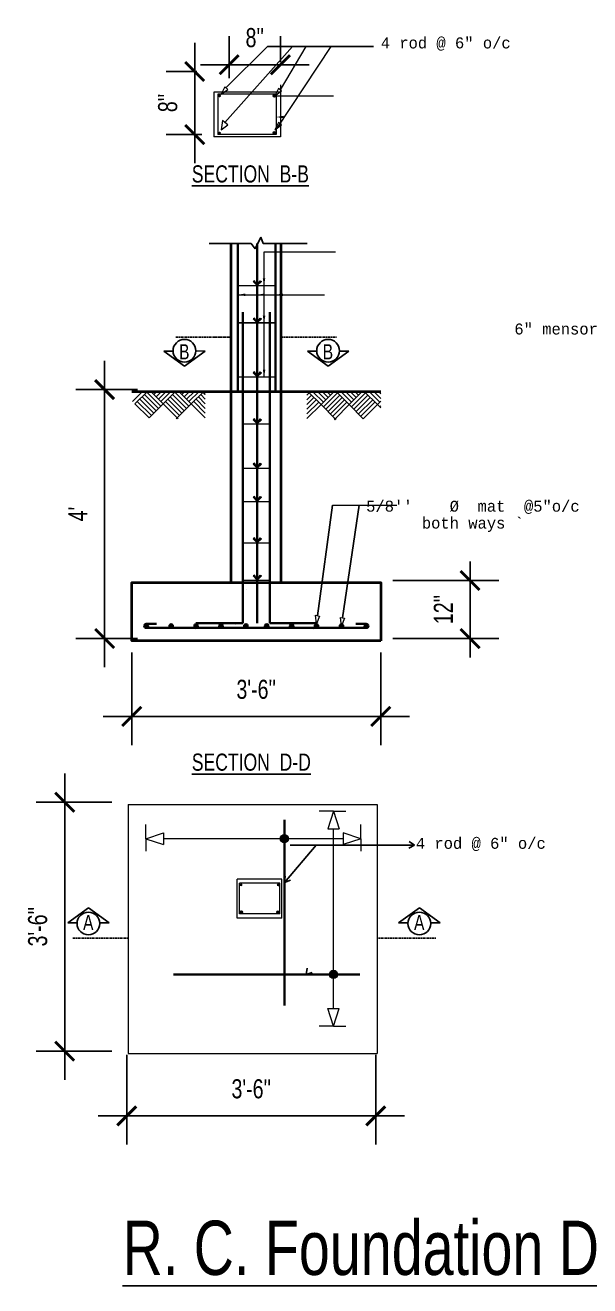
# Model space of a CAD drawing. Header units: inches. Extents: x 8351 to 42256, y 21052 to 33437.
# Drawn here: x 8351.3 to 8487.3, y 23971.8 to 24275.6 of the extents above; entities that cross this region are included whole.
import ezdxf

# ---------------------------------------------------------------- set-up
doc = ezdxf.new("R2010")
doc.units = ezdxf.units.IN
doc.header["$MEASUREMENT"] = 0
doc.linetypes.add('DASHED2', pattern=[0.375, 0.25, -0.125])
for name, color, linetype in [('A-ANNO-TEXT', 2, 'Continuous'), ('A-CLUM-DIM', 250, 'Continuous'), ('window', 7, 'Continuous')]:
    doc.layers.add(name, color=color, linetype=linetype)
for name, color, linetype, lineweight in [('DIMENSION', 7, 'Continuous', 20), ('fruniture', 7, 'Continuous', 5), ('SANITARY BLOCK', 7, 'Continuous', 20)]:
    doc.layers.add(name, color=color, linetype=linetype, lineweight=lineweight)
doc.styles.add('AEP', font='swisscl.ttf')
doc.styles.add('AEP style', font='swisscl.ttf')
doc.styles.get("Standard").update_dxf_attribs({"font": 'consolab.ttf', "height": 11})
doc.dimstyles.new('IB-1', dxfattribs={"dimscale": 46, "dimtxt": 0.18, "dimasz": 0.1, "dimexe": 0.15, "dimexo": 0.0625, "dimgap": 0.09, "dimtad": 1, "dimdec": 0, "dimzin": 0, "dimdsep": 46, "dimlunit": 4, "dimtxsty": 'AEP', "dimblk": 'ARCHTICK', "dimcen": 0.09, "dimdle": 0.15, "dimclrd": 8, "dimclre": 8, "dimadec": 0, "dimazin": 0, "dimtfac": 1, "dimtdec": 0, "dimtix": 1, "dimtmove": 2, "dimatfit": 3, "dimfxl": 1, "dimtolj": 1, "dimtzin": 0, "dimarcsym": 0})

# ---------------------------------------------------------------- blocks, each defined once
blk = doc.blocks.new('_ArchTick')
at = {"color": 0, "linetype": 'ByBlock', "const_width": 0.15}
blk.add_lwpolyline([(-0.5, -0.5), (0.5, 0.5)], dxfattribs=at)
blk = doc.blocks.new('*D433')
at = {"color": 8, "lineweight": -2, "transparency": 16777216}
for p, q in [((8392.13, 24271.35), (8392.13, 24242.34)), ((8392.65, 24264.45), (8385.23, 24264.45)), ((8393.84, 24249.24), (8385.23, 24249.24))]:
    blk.add_line(p, q, dxfattribs=at)
at = {"layer": 'Defpoints', "color": 0, "transparency": 16777216}
for p in [(8395.52, 24264.45), (8392.13, 24249.24), (8396.71, 24249.24)]:
    blk.add_point(p, dxfattribs=at)
at = {"color": 8, "lineweight": -2, "transparency": 16777216, "xscale": 4.600000000000001, "yscale": 4.600000000000001, "zscale": 4.600000000000001}
for p, rotation in [((8392.13, 24264.45), 90), ((8392.13, 24249.24), 270)]:
    blk.add_blockref('_ArchTick', p, dxfattribs=dict(at, rotation=rotation))
at = {"color": 0, "transparency": 16777216, "insert": (8385.64, 24256.85), "char_height": 4.6, "attachment_point": 5, "rotation": 90, "style": 'AEP'}
blk.add_mtext("\\A1;8''", dxfattribs=at)
blk = doc.blocks.new('*D434')
at = {"color": 8, "lineweight": -2, "transparency": 16777216}
for p, q in [((8400.43, 24262.84), (8400.43, 24272.97)), ((8412.78, 24266.66), (8412.78, 24272.97)), ((8393.53, 24266.07), (8419.68, 24266.07))]:
    blk.add_line(p, q, dxfattribs=at)
at = {"layer": 'Defpoints', "color": 0, "transparency": 16777216}
for p in [(8412.78, 24266.07), (8412.78, 24263.79), (8400.43, 24259.97)]:
    blk.add_point(p, dxfattribs=at)
at = {"color": 8, "lineweight": -2, "transparency": 16777216, "xscale": 4.600000000000001, "yscale": 4.600000000000001, "zscale": 4.600000000000001, "rotation": 180}
blk.add_blockref('_ArchTick', (8400.43, 24266.07), dxfattribs=at)
at = {"color": 8, "lineweight": -2, "transparency": 16777216, "xscale": 4.600000000000001, "yscale": 4.600000000000001, "zscale": 4.600000000000001}
blk.add_blockref('_ArchTick', (8412.78, 24266.07), dxfattribs=at)
at = {"color": 0, "transparency": 16777216, "insert": (8406.6, 24272.57), "char_height": 4.6, "attachment_point": 5, "style": 'AEP'}
blk.add_mtext("\\A1;8''", dxfattribs=at)
blk = doc.blocks.new('*D431')
at = {"color": 8, "lineweight": -2, "transparency": 16777216}
for p, q in [((8376.95, 24124.39), (8376.95, 24102.13)), ((8436.95, 24124.39), (8436.95, 24102.13)), ((8370.05, 24109.03), (8443.85, 24109.03))]:
    blk.add_line(p, q, dxfattribs=at)
at = {"layer": 'Defpoints', "color": 0, "transparency": 16777216}
for p in [(8376.95, 24127.27), (8436.95, 24127.27), (8436.95, 24109.03)]:
    blk.add_point(p, dxfattribs=at)
at = {"color": 8, "lineweight": -2, "transparency": 16777216, "xscale": 4.600000000000001, "yscale": 4.600000000000001, "zscale": 4.600000000000001, "rotation": 180}
blk.add_blockref('_ArchTick', (8376.95, 24109.03), dxfattribs=at)
at = {"color": 8, "lineweight": -2, "transparency": 16777216, "xscale": 4.600000000000001, "yscale": 4.600000000000001, "zscale": 4.600000000000001}
blk.add_blockref('_ArchTick', (8436.95, 24109.03), dxfattribs=at)
at = {"color": 0, "transparency": 16777216, "insert": (8406.95, 24115.52), "char_height": 4.6, "attachment_point": 5, "style": 'AEP'}
blk.add_mtext("\\A1;3'-6''", dxfattribs=at)
blk = doc.blocks.new('*D432')
at = {"color": 8, "lineweight": -2, "transparency": 16777216}
for p, q in [((8370.41, 24120.89), (8370.41, 24194.69)), ((8378.31, 24187.79), (8363.51, 24187.79)), ((8378.31, 24127.79), (8363.51, 24127.79))]:
    blk.add_line(p, q, dxfattribs=at)
at = {"layer": 'Defpoints', "color": 0, "transparency": 16777216}
for p in [(8370.41, 24187.79), (8381.19, 24187.79), (8381.19, 24127.79)]:
    blk.add_point(p, dxfattribs=at)
at = {"color": 8, "lineweight": -2, "transparency": 16777216, "xscale": 4.600000000000001, "yscale": 4.600000000000001, "zscale": 4.600000000000001}
for p, rotation in [((8370.41, 24187.79), 90), ((8370.41, 24127.79), 270)]:
    blk.add_blockref('_ArchTick', p, dxfattribs=dict(at, rotation=rotation))
at = {"color": 0, "transparency": 16777216, "insert": (8363.97, 24157.79), "char_height": 4.6, "attachment_point": 5, "rotation": 90, "style": 'AEP'}
blk.add_mtext("\\A1;4'", dxfattribs=at)
blk = doc.blocks.new('*D435')
at = {"color": 8, "lineweight": -2, "transparency": 16777216}
for p, q in [((8458.48, 24141.79), (8458.48, 24146.39)), ((8439.83, 24141.79), (8465.38, 24141.79)), ((8458.48, 24127.79), (8458.48, 24141.79)), ((8439.83, 24127.79), (8465.38, 24127.79)), ((8458.48, 24127.79), (8458.48, 24123.19))]:
    blk.add_line(p, q, dxfattribs=at)
at = {"layer": 'Defpoints', "color": 0, "transparency": 16777216}
for p in [(8436.95, 24141.79), (8458.48, 24141.79), (8436.95, 24127.79)]:
    blk.add_point(p, dxfattribs=at)
at = {"color": 8, "lineweight": -2, "transparency": 16777216, "xscale": 4.600000000000001, "yscale": 4.600000000000001, "zscale": 4.600000000000001}
for p, rotation in [((8458.48, 24141.79), 270), ((8458.48, 24127.79), 90)]:
    blk.add_blockref('_ArchTick', p, dxfattribs=dict(at, rotation=rotation))
at = {"color": 0, "transparency": 16777216, "insert": (8452.04, 24134.79), "char_height": 4.6, "attachment_point": 5, "rotation": 90, "style": 'AEP'}
blk.add_mtext("\\A1;12''", dxfattribs=at)
blk = doc.blocks.new('*D436')
at = {"color": 8, "lineweight": -2, "transparency": 16777216}
for p, q in [((8360.81, 24095.25), (8360.81, 24021.45)), ((8372.18, 24088.35), (8353.91, 24088.35)), ((8372.18, 24028.35), (8353.91, 24028.35))]:
    blk.add_line(p, q, dxfattribs=at)
at = {"layer": 'Defpoints', "color": 0, "transparency": 16777216}
for p in [(8375.06, 24088.35), (8360.81, 24028.35), (8375.06, 24028.35)]:
    blk.add_point(p, dxfattribs=at)
at = {"color": 8, "lineweight": -2, "transparency": 16777216, "xscale": 4.600000000000001, "yscale": 4.600000000000001, "zscale": 4.600000000000001}
for p, rotation in [((8360.81, 24088.35), 90), ((8360.81, 24028.35), 270)]:
    blk.add_blockref('_ArchTick', p, dxfattribs=dict(at, rotation=rotation))
at = {"color": 0, "transparency": 16777216, "insert": (8354.31, 24058.35), "char_height": 4.6, "attachment_point": 5, "rotation": 90, "style": 'AEP'}
blk.add_mtext("\\A1;3'-6''", dxfattribs=at)
blk = doc.blocks.new('*D437')
at = {"color": 8, "lineweight": -2, "transparency": 16777216}
for p, q in [((8375.76, 24027.47), (8375.76, 24005.86)), ((8435.76, 24027.47), (8435.76, 24005.86)), ((8368.86, 24012.76), (8442.66, 24012.76))]:
    blk.add_line(p, q, dxfattribs=at)
at = {"layer": 'Defpoints', "color": 0, "transparency": 16777216}
for p in [(8375.76, 24030.35), (8435.76, 24030.35), (8435.76, 24012.76)]:
    blk.add_point(p, dxfattribs=at)
at = {"color": 8, "lineweight": -2, "transparency": 16777216, "xscale": 4.600000000000001, "yscale": 4.600000000000001, "zscale": 4.600000000000001, "rotation": 180}
blk.add_blockref('_ArchTick', (8375.76, 24012.76), dxfattribs=at)
at = {"color": 8, "lineweight": -2, "transparency": 16777216, "xscale": 4.600000000000001, "yscale": 4.600000000000001, "zscale": 4.600000000000001}
blk.add_blockref('_ArchTick', (8435.76, 24012.76), dxfattribs=at)
at = {"color": 0, "transparency": 16777216, "insert": (8405.76, 24019.26), "char_height": 4.6, "width": 32.0349, "attachment_point": 5, "style": 'AEP'}
blk.add_mtext("\\A1;3'-6''", dxfattribs=at)

msp = doc.modelspace()

# ---------------------------------------------------------------- hatches: boundary and pattern name
at = {"layer": 'A-CLUM-DIM'}
h = msp.add_hatch(color=7, dxfattribs=at)
h.dxf.hatch_style = 1
h.paths.add_polyline_path([(8406.53, 24214.02), (8406.2, 24213.83), (8407.21, 24212.83)])
h.paths.add_polyline_path([(8408.23, 24213.83), (8407.9, 24214.02), (8407.21, 24212.83)])
h = msp.add_hatch(color=7, dxfattribs=at)
h.dxf.hatch_style = 1
h.paths.add_polyline_path([(8406.53, 24205.02), (8406.2, 24204.83), (8407.21, 24203.83)])
h.paths.add_polyline_path([(8408.23, 24204.83), (8407.9, 24205.02), (8407.21, 24203.83)])
h = msp.add_hatch(color=7, dxfattribs=at)
h.dxf.hatch_style = 1
h.paths.add_polyline_path([(8406.53, 24192.02), (8406.2, 24191.83), (8407.21, 24190.83)])
h.paths.add_polyline_path([(8408.23, 24191.83), (8407.9, 24192.02), (8407.21, 24190.83)])
h = msp.add_hatch(color=7, dxfattribs=at)
h.dxf.hatch_style = 1
h.paths.add_polyline_path([(8406.53, 24180.72), (8406.2, 24180.53), (8407.21, 24179.53)])
h.paths.add_polyline_path([(8408.23, 24180.53), (8407.9, 24180.72), (8407.21, 24179.53)])
h = msp.add_hatch(color=7, dxfattribs=at)
h.dxf.hatch_style = 1
h.paths.add_polyline_path([(8406.53, 24170.02), (8406.2, 24169.83), (8407.21, 24168.83)])
h.paths.add_polyline_path([(8408.23, 24169.83), (8407.9, 24170.02), (8407.21, 24168.83)])
h = msp.add_hatch(color=7, dxfattribs=at)
h.dxf.hatch_style = 1
h.paths.add_polyline_path([(8406.53, 24162.02), (8406.2, 24161.83), (8407.21, 24160.83)])
h.paths.add_polyline_path([(8408.23, 24161.83), (8407.9, 24162.02), (8407.21, 24160.83)])
h = msp.add_hatch(color=7, dxfattribs=at)
h.dxf.hatch_style = 1
h.paths.add_polyline_path([(8406.53, 24152.02), (8406.2, 24151.83), (8407.21, 24150.83)])
h.paths.add_polyline_path([(8408.23, 24151.83), (8407.9, 24152.02), (8407.21, 24150.83)])
h = msp.add_hatch(color=7, dxfattribs=at)
h.dxf.hatch_style = 1
h.paths.add_polyline_path([(8406.53, 24143.07), (8406.2, 24142.88), (8407.21, 24141.88)])
h.paths.add_polyline_path([(8408.23, 24142.88), (8407.9, 24143.07), (8407.21, 24141.88)])
h = msp.add_hatch(color=7, dxfattribs=at)
h.dxf.hatch_style = 1
h.paths.add_polyline_path([(8379.96, 24130.83, 1), (8380.96, 24130.83, 1)])
h = msp.add_hatch(color=7, dxfattribs=at)
h.dxf.hatch_style = 1
h.paths.add_polyline_path([(8385.96, 24130.83, 1), (8386.96, 24130.83, 1)])
h = msp.add_hatch(color=7, dxfattribs=at)
h.dxf.hatch_style = 1
h.paths.add_polyline_path([(8391.96, 24130.83, 1), (8392.96, 24130.83, 1)])
h = msp.add_hatch(color=7, dxfattribs=at)
h.dxf.hatch_style = 1
h.paths.add_polyline_path([(8397.96, 24130.83, 1), (8398.96, 24130.83, 1)])
h = msp.add_hatch(color=7, dxfattribs=at)
h.dxf.hatch_style = 1
h.paths.add_polyline_path([(8403.96, 24130.83, 1), (8404.96, 24130.83, 1)])
h = msp.add_hatch(color=7, dxfattribs=at)
h.dxf.hatch_style = 1
h.paths.add_polyline_path([(8408.98, 24130.83, 1), (8409.98, 24130.83, 1)])
h = msp.add_hatch(color=7, dxfattribs=at)
h.dxf.hatch_style = 1
h.paths.add_polyline_path([(8414.98, 24130.83, 1), (8415.98, 24130.83, 1)])
h = msp.add_hatch(color=7, dxfattribs=at)
h.dxf.hatch_style = 1
h.paths.add_polyline_path([(8420.98, 24130.83, 1), (8421.98, 24130.83, 1)])
h = msp.add_hatch(color=7, dxfattribs=at)
h.dxf.hatch_style = 1
h.paths.add_polyline_path([(8427, 24130.83, 1), (8428, 24130.83, 1)])
h = msp.add_hatch(color=7, dxfattribs=at)
h.dxf.hatch_style = 1
h.paths.add_polyline_path([(8433.98, 24130.83, -1), (8432.98, 24130.83, -1)])
at = {"layer": 'SANITARY BLOCK'}
for points in [[(8397.78, 24258.65, 1), (8398.45, 24258.65, 1)], [(8397.78, 24258.54, 1), (8398.45, 24258.54, 1)], [(8411.04, 24258.65, 1), (8411.71, 24258.65, 1)], [(8411.04, 24258.55, 1), (8411.71, 24258.55, 1)], [(8397.78, 24249.62, 1), (8398.45, 24249.62, 1)], [(8411.04, 24249.64, 1), (8411.71, 24249.64, 1)], [(8411.04, 24249.62, 1), (8411.71, 24249.62, 1)], [(8403.31, 24068.76, 1), (8403.31, 24068.09, 1)], [(8412.23, 24068.76, 1), (8412.23, 24068.09, 1)], [(8412.34, 24068.76, 1), (8412.34, 24068.09, 1)], [(8403.31, 24062.27, 1), (8403.31, 24061.6, 1)], [(8403.31, 24062.16, 1), (8403.31, 24061.49, 1)], [(8412.23, 24062.16, 1), (8412.23, 24061.49, 1)]]:
    msp.add_hatch(color=7, dxfattribs=at).paths.add_polyline_path(points)
h = msp.add_hatch(color=7, dxfattribs=at)
h.dxf.hatch_style = 1
h.paths.add_polyline_path([(8414.72, 24079.56, 1), (8412.74, 24079.56, 1)])
h = msp.add_hatch(color=7, dxfattribs=at)
h.dxf.hatch_style = 1
h.paths.add_polyline_path([(8426.57, 24046.85, 1), (8424.58, 24046.85, 1)])

# ---------------------------------------------------------------- linework, layer by layer
at = {"color": 8}
for p, q in [((8409.67, 24270.46, 1.01), (8435.24, 24270.46, 1.67)), ((8377.17, 24184.91), (8379.59, 24187.33)), ((8377.74, 24184.35), (8380.72, 24187.33)), ((8383.39, 24183.22), (8380, 24186.61)), ((8383.96, 24183.78), (8380.57, 24187.18)), ((8384.53, 24184.35), (8381.54, 24187.33)), ((8381.7, 24187.18), (8381.85, 24187.33)), ((8382.26, 24186.61), (8382.99, 24187.33)), ((8382.83, 24186.04), (8384.12, 24187.33)), ((8383.39, 24185.48), (8385.25, 24187.33)), ((8383.96, 24184.91), (8386.38, 24187.33)), ((8384.53, 24184.35), (8387.51, 24187.33)), ((8390.18, 24183.22), (8386.79, 24186.61)), ((8390.75, 24183.78), (8387.35, 24187.18)), ((8391.31, 24184.35), (8388.33, 24187.33)), ((8388.49, 24187.18), (8388.64, 24187.33)), ((8389.05, 24186.61), (8389.77, 24187.33)), ((8389.62, 24186.04), (8390.9, 24187.33)), ((8390.18, 24185.48), (8392.04, 24187.33)), ((8390.75, 24184.91), (8393.17, 24187.33)), ((8391.31, 24184.35), (8394.3, 24187.33)), ((8394.69, 24185.49), (8393.58, 24186.61)), ((8394.69, 24186.63), (8394.14, 24187.18)), ((8419.18, 24186.44), (8419.73, 24186.99)), ((8422.56, 24184.16), (8419.58, 24187.15)), ((8423.13, 24184.73), (8420.71, 24187.15)), ((8423.69, 24185.3), (8421.84, 24187.15)), ((8422.56, 24184.16), (8425.55, 24187.15)), ((8424.26, 24185.86), (8422.97, 24187.15)), ((8423.13, 24183.6), (8426.52, 24186.99)), ((8424.83, 24186.43), (8424.1, 24187.15)), ((8425.39, 24186.99), (8425.24, 24187.15)), ((8429.35, 24184.16), (8426.37, 24187.15)), ((8429.92, 24184.73), (8427.5, 24187.15)), ((8430.48, 24185.3), (8428.63, 24187.15)), ((8429.35, 24184.16), (8432.34, 24187.15)), ((8431.05, 24185.86), (8429.76, 24187.15)), ((8429.92, 24183.6), (8433.31, 24186.99)), ((8431.61, 24186.43), (8430.89, 24187.15)), ((8432.18, 24186.99), (8432.02, 24187.15)), ((8436.14, 24184.16), (8433.16, 24187.15)), ((8436.71, 24184.73), (8434.29, 24187.15)), ((8436.95, 24185.61), (8435.42, 24187.15)), ((8436.95, 24186.74), (8436.55, 24187.15)), ((8381.13, 24180.95), (8377.74, 24184.35)), ((8381.7, 24181.52), (8378.3, 24184.91)), ((8382.26, 24182.08), (8378.87, 24185.48)), ((8382.83, 24182.65), (8379.44, 24186.04)), ((8381.13, 24180.95), (8384.53, 24184.35)), ((8387.92, 24180.95), (8384.53, 24184.35)), ((8388.49, 24181.52), (8385.09, 24184.91)), ((8389.05, 24182.08), (8385.66, 24185.48)), ((8389.62, 24182.65), (8386.22, 24186.04)), ((8387.92, 24180.95), (8391.31, 24184.35)), ((8394.69, 24180.97), (8391.31, 24184.35)), ((8394.69, 24182.1), (8391.88, 24184.91)), ((8394.69, 24183.23), (8392.45, 24185.48)), ((8394.69, 24184.36), (8393.01, 24186.04)), ((8419.18, 24185.31), (8420.3, 24186.43)), ((8419.18, 24184.18), (8420.87, 24185.86)), ((8419.18, 24183.05), (8421.43, 24185.3)), ((8419.18, 24181.92), (8422, 24184.73)), ((8419.18, 24180.79), (8422.56, 24184.16)), ((8425.96, 24180.77), (8422.56, 24184.16)), ((8423.69, 24183.03), (8427.09, 24186.43)), ((8424.26, 24182.47), (8427.65, 24185.86)), ((8424.83, 24181.9), (8428.22, 24185.3)), ((8425.39, 24181.34), (8428.79, 24184.73)), ((8425.96, 24180.77), (8429.35, 24184.16)), ((8432.75, 24180.77), (8429.35, 24184.16)), ((8430.48, 24183.03), (8433.88, 24186.43)), ((8431.05, 24182.47), (8434.44, 24185.86)), ((8431.61, 24181.9), (8435.01, 24185.3)), ((8432.18, 24181.34), (8435.57, 24184.73)), ((8432.75, 24180.77), (8436.14, 24184.16)), ((8436.14, 24184.16), (8436.95, 24184.98)), ((8436.95, 24183.35), (8436.14, 24184.16)), ((8436.71, 24183.6), (8436.95, 24183.85)), ((8387.7, 24180.73), (8387.92, 24180.95)), ((8388.14, 24180.73), (8387.92, 24180.95)), ((8425.74, 24180.55), (8425.96, 24180.77)), ((8426.18, 24180.55), (8425.96, 24180.77)), ((8425.37, 24159.9), (8421.74, 24133.29)), ((8431.76, 24159.9), (8427.78, 24132.79)), ((8421.38, 24078.03), (8413.73, 24069.02)), ((8415.14, 24078.03), (8445.1, 24078.03)), ((8445.1, 24078.03), (8443.76, 24077.28)), ((8445.1, 24078.03), (8443.84, 24078.86)), ((8413.73, 24069.02), (8413.95, 24070.52)), ((8413.73, 24069.02), (8415.18, 24069.53)), ((8419.02, 24046.83), (8419.24, 24048.33)), ((8419.02, 24046.83), (8420.47, 24047.34))]:
    msp.add_line(p, q, dxfattribs=at)
at = {"color": 7}
for p, q in [((8405.72, 24223.01), (8395.64, 24223.01)), ((8405.72, 24223.01), (8406.72, 24221.7)), ((8406.72, 24221.7), (8408.09, 24224.51)), ((8408.09, 24224.51), (8408.66, 24223.01)), ((8419.22, 24223.01), (8408.66, 24223.01)), ((8411.6, 24203.83), (8402.51, 24203.83)), ((8404.59, 24139.71), (8404.59, 24139.71)), ((8420.67, 24133.42), (8420.67, 24133.42)), ((8421.4, 24133.54), (8421.4, 24133.54)), ((8392.23, 24130.07), (8392.23, 24130.07)), ((8392.62, 24131.57), (8392.62, 24131.57)), ((8401.98, 24131.21), (8401.98, 24131.21)), ((8407.88, 24130.33), (8407.88, 24130.33)), ((8420.78, 24130.08), (8420.78, 24130.08)), ((8421.98, 24131.58), (8421.98, 24131.58))]:
    msp.add_line(p, q, dxfattribs=at)
at = {"color": 7, "lineweight": 40}
for p, q in [((8400.93, 24141.27), (8400.93, 24223.01)), ((8412.93, 24141.27), (8412.93, 24223.01)), ((8436.95, 24187.27), (8376.95, 24187.27)), ((8376.95, 24141.27), (8400.93, 24141.27)), ((8376.95, 24127.27), (8376.95, 24141.27)), ((8412.93, 24141.27), (8436.95, 24141.27)), ((8436.95, 24141.27), (8436.95, 24127.27))]:
    msp.add_line(p, q, dxfattribs=at)
at = {"color": 8, "linetype": 'DASHED2'}
for p, q in [((8400.93, 24200.45), (8387.56, 24200.45)), ((8412.93, 24200.45), (8426.29, 24200.45)), ((8376.1, 24055.62), (8362.74, 24055.62)), ((8450.24, 24055.62), (8436.1, 24055.62))]:
    msp.add_line(p, q, dxfattribs=at)
at = {"color": 7, "lineweight": 40}
msp.add_lwpolyline([(8436.95, 24127.27), (8376.95, 24127.27), (8376.95, 24141.27), (8436.95, 24141.27)], close=True, dxfattribs=at)
at = {"layer": 'A-CLUM-DIM', "color": 7}
for centre in [(8380.46, 24130.83), (8386.46, 24130.83), (8392.46, 24130.83), (8398.46, 24130.83), (8404.46, 24130.83), (8409.48, 24130.83), (8415.48, 24130.83), (8421.48, 24130.83), (8427.5, 24130.83), (8433.48, 24130.83)]:
    msp.add_circle(centre, 0.5, dxfattribs=at)
at = {"layer": 'DIMENSION'}
for p, q in [((8398.85, 24252.62), (8398.52, 24250.39)), ((8399.4, 24252.17), (8398.85, 24252.62))]:
    msp.add_line(p, q, dxfattribs=at)
at = {"layer": 'fruniture', "color": 7, "ltscale": 0.1}
for points in [[(8413.58, 24253.16), (8411.78, 24253.46), (8413.58, 24253.76)], [(8409.13, 24214.57), (8408.83, 24212.77), (8408.53, 24214.57)], [(8404.31, 24210.33), (8402.51, 24210.63), (8404.31, 24210.93)], [(8408.98, 24210.33), (8407.18, 24210.63), (8408.98, 24210.93)], [(8413.4, 24210.33), (8411.6, 24210.63), (8413.4, 24210.93)], [(8409.14, 24205.57), (8408.84, 24203.77), (8408.54, 24205.57)], [(8409.14, 24192.57), (8408.84, 24190.77), (8408.54, 24192.57)]]:
    msp.add_solid(points, dxfattribs=at)
at = {"layer": 'SANITARY BLOCK', "color": 8}
for p, q in [((8399.4, 24252.17), (8415.7, 24270.46)), ((8399.64, 24260.51), (8409.67, 24270.46)), ((8411.98, 24250.78), (8425.02, 24270.46)), ((8412.78, 24259.99), (8418.99, 24270.46)), ((8411.78, 24258.56), (8425.56, 24258.56)), ((8408.83, 24190.83), (8408.83, 24221)), ((8408.83, 24221), (8423.71, 24221)), ((8423.71, 24221), (8426.03, 24221)), ((8402.51, 24210.63), (8423.42, 24210.63)), ((8425.37, 24159.9), (8436.44, 24159.9)), ((8436.44, 24159.9), (8440.84, 24159.9))]:
    msp.add_line(p, q, dxfattribs=at)
at = {"layer": 'SANITARY BLOCK', "color": 7, "lineweight": 18}
for p, q in [((8396.71, 24259.45), (8396.71, 24248.72)), ((8412.78, 24259.45), (8396.71, 24259.45)), ((8412.78, 24261.19), (8412.78, 24259.53)), ((8412.78, 24259.45), (8412.78, 24248.72)), ((8412.78, 24248.72), (8396.71, 24248.72)), ((8413.13, 24069.83), (8402.4, 24069.83)), ((8402.4, 24060.43), (8402.4, 24069.83)), ((8413.13, 24060.43), (8413.13, 24069.83)), ((8413.13, 24060.43), (8402.4, 24060.43))]:
    msp.add_line(p, q, dxfattribs=at)
at = {"layer": 'SANITARY BLOCK', "color": 7}
for p, q in [((8398.52, 24258.95), (8400.13, 24260.13)), ((8399.41, 24260.72), (8398.53, 24258.95)), ((8400.11, 24260.13), (8399.37, 24260.72)), ((8412.34, 24260.34), (8411.46, 24258.56)), ((8411.46, 24258.56), (8413.08, 24259.75)), ((8413.08, 24259.75), (8412.34, 24260.34)), ((8398.52, 24250.39), (8400.13, 24251.58)), ((8400.13, 24251.58), (8399.4, 24252.17)), ((8412.34, 24252.17), (8411.46, 24250.39)), ((8411.46, 24250.39), (8413.08, 24251.58)), ((8413.08, 24251.58), (8412.34, 24252.17)), ((8406.53, 24214.02), (8406.2, 24213.83)), ((8407.21, 24212.83), (8406.53, 24214.02)), ((8407.21, 24212.83), (8407.9, 24214.02)), ((8407.9, 24214.02), (8408.23, 24213.83)), ((8402.51, 24212.83), (8411.6, 24212.83)), ((8406.2, 24213.83), (8407.21, 24212.83)), ((8408.23, 24213.83), (8407.21, 24212.83)), ((8406.53, 24205.02), (8406.2, 24204.83)), ((8406.2, 24204.83), (8407.21, 24203.83)), ((8407.21, 24203.83), (8406.53, 24205.02)), ((8407.21, 24203.83), (8407.9, 24205.02)), ((8408.23, 24204.83), (8407.21, 24203.83)), ((8407.9, 24205.02), (8408.23, 24204.83)), ((8394.65, 24197.01), (8392.39, 24197.01)), ((8402.51, 24190.83), (8411.6, 24190.83)), ((8406.53, 24192.02), (8406.2, 24191.83)), ((8406.2, 24191.83), (8407.21, 24190.83)), ((8407.21, 24190.83), (8406.53, 24192.02)), ((8407.21, 24190.83), (8407.9, 24192.02)), ((8408.23, 24191.83), (8407.21, 24190.83)), ((8407.9, 24192.02), (8408.23, 24191.83)), ((8406.53, 24180.72), (8406.2, 24180.53)), ((8406.2, 24180.53), (8407.21, 24179.53)), ((8407.21, 24179.53), (8406.53, 24180.72)), ((8407.21, 24179.53), (8407.9, 24180.72)), ((8408.23, 24180.53), (8407.21, 24179.53)), ((8407.9, 24180.72), (8408.23, 24180.53)), ((8403.7, 24179.53), (8410.25, 24179.53)), ((8403.7, 24168.83), (8410.25, 24168.83)), ((8406.53, 24170.02), (8406.2, 24169.83)), ((8406.2, 24169.83), (8407.21, 24168.83)), ((8407.21, 24168.83), (8406.53, 24170.02)), ((8407.21, 24168.83), (8407.9, 24170.02)), ((8408.23, 24169.83), (8407.21, 24168.83)), ((8407.9, 24170.02), (8408.23, 24169.83)), ((8403.7, 24160.83), (8410.25, 24160.83)), ((8406.53, 24162.02), (8406.2, 24161.83)), ((8406.2, 24161.83), (8407.21, 24160.83)), ((8407.21, 24160.83), (8406.53, 24162.02)), ((8407.21, 24160.83), (8407.9, 24162.02)), ((8408.23, 24161.83), (8407.21, 24160.83)), ((8407.9, 24162.02), (8408.23, 24161.83)), ((8403.7, 24150.83), (8410.25, 24150.83)), ((8406.53, 24152.02), (8406.2, 24151.83)), ((8406.2, 24151.83), (8407.21, 24150.83)), ((8407.21, 24150.83), (8406.53, 24152.02)), ((8407.21, 24150.83), (8407.9, 24152.02)), ((8408.23, 24151.83), (8407.21, 24150.83)), ((8407.9, 24152.02), (8408.23, 24151.83)), ((8400.93, 24141.27), (8412.93, 24141.27)), ((8406.53, 24143.07), (8406.2, 24142.88)), ((8406.2, 24142.88), (8407.21, 24141.88)), ((8407.21, 24141.88), (8406.53, 24143.07)), ((8407.21, 24141.88), (8407.9, 24143.07)), ((8408.23, 24142.88), (8407.21, 24141.88)), ((8407.9, 24143.07), (8408.23, 24142.88)), ((8421.48, 24131.33), (8421.24, 24133.39)), ((8421.24, 24133.39), (8422.22, 24133.19)), ((8422.22, 24133.19), (8421.48, 24131.33)), ((8427.5, 24130.83), (8427.26, 24132.89)), ((8427.26, 24132.89), (8428.24, 24132.69)), ((8428.24, 24132.69), (8427.5, 24130.83)), ((8376.1, 24087.83), (8376.1, 24027.83)), ((8376.1, 24087.83), (8436.1, 24087.83)), ((8436.1, 24087.83), (8436.1, 24027.83)), ((8425.58, 24086.16), (8422.12, 24086.16)), ((8425.58, 24086.16), (8424.2, 24081.93)), ((8425.58, 24086.16), (8426.95, 24081.93)), ((8425.58, 24086.16), (8428.55, 24086.16)), ((8380.36, 24079.56), (8380.36, 24083.01)), ((8380.36, 24079.56), (8384.59, 24080.93)), ((8384.59, 24080.93), (8384.59, 24078.18)), ((8424.2, 24081.93), (8426.95, 24081.93)), ((8425.58, 24038.62), (8425.58, 24081.93)), ((8432.13, 24079.56), (8427.9, 24080.93)), ((8427.9, 24080.93), (8427.9, 24078.18)), ((8432.13, 24079.56), (8432.13, 24083.01)), ((8380.36, 24079.56), (8384.59, 24078.18)), ((8380.36, 24079.56), (8380.36, 24076.58)), ((8427.9, 24079.56), (8384.59, 24079.56)), ((8432.13, 24079.56), (8427.9, 24078.18)), ((8432.13, 24079.56), (8432.13, 24076.58)), ((8425.58, 24034.39), (8424.2, 24038.62)), ((8424.2, 24038.62), (8426.95, 24038.62)), ((8425.58, 24034.39), (8426.95, 24038.62)), ((8425.58, 24034.39), (8422.12, 24034.39)), ((8425.58, 24034.39), (8428.55, 24034.39)), ((8376.1, 24027.83), (8436.1, 24027.83))]:
    msp.add_line(p, q, dxfattribs=at)
at = {"layer": 'SANITARY BLOCK', "color": 6, "lineweight": 18}
for p, q in [((8397.71, 24258.95), (8397.71, 24249.22)), ((8411.78, 24258.95), (8397.71, 24258.95)), ((8411.78, 24258.95), (8411.78, 24249.22)), ((8411.78, 24249.22), (8397.71, 24249.22)), ((8412.63, 24068.83), (8402.9, 24068.83)), ((8402.9, 24061.43), (8402.9, 24068.83)), ((8412.63, 24061.43), (8412.63, 24068.83)), ((8412.63, 24061.43), (8402.9, 24061.43))]:
    msp.add_line(p, q, dxfattribs=at)
at = {"layer": 'SANITARY BLOCK', "color": 6, "lineweight": 35}
for p, q in [((8402.51, 24187.27), (8402.51, 24223.01)), ((8407.21, 24187.27), (8407.21, 24223.01)), ((8411.6, 24187.27), (8411.6, 24223.01)), ((8403.7, 24131.46), (8403.7, 24206.46)), ((8407.21, 24131.46), (8407.21, 24206.46)), ((8410.25, 24131.46), (8410.25, 24206.46)), ((8379.96, 24130.83), (8379.96, 24130.83)), ((8380.46, 24131.33), (8382.96, 24131.33)), ((8380.46, 24130.33), (8433.48, 24130.33)), ((8392.43, 24131.46), (8403.7, 24131.46)), ((8410.25, 24131.46), (8421.43, 24131.46)), ((8430.98, 24131.33), (8433.48, 24131.33)), ((8433.98, 24130.83), (8433.98, 24130.83)), ((8413.73, 24039.35), (8413.73, 24084.14)), ((8431.92, 24046.85), (8386.98, 24046.85))]:
    msp.add_line(p, q, dxfattribs=at)
at = {"layer": 'SANITARY BLOCK', "color": 7}
msp.add_lwpolyline([(8403.74, 24141.88), (8410.29, 24141.88)], dxfattribs=at)
for centre, radius in [((8411.38, 24258.55), 0.338), ((8411.38, 24249.64), 0.338), ((8413.73, 24079.56), 0.991), ((8403.31, 24061.83), 0.338), ((8412.23, 24061.83), 0.338), ((8425.58, 24046.85), 0.991)]:
    msp.add_circle(centre, radius, dxfattribs=at)
at = {"layer": 'SANITARY BLOCK', "color": 6, "lineweight": 35}
for centre, start, end in [((8380.46, 24130.83), 90, 180), ((8380.46, 24130.83), 180, 270), ((8433.48, 24130.83), 360, 90), ((8433.48, 24130.83), 270, 0)]:
    msp.add_arc(centre, 0.5, start, end, dxfattribs=at)
at = {"layer": 'window', "color": 0}
for p, q in [((8384.66, 24197.01), (8389.66, 24193.39)), ((8386.92, 24197.01), (8384.66, 24197.01)), ((8389.66, 24193.39), (8394.65, 24197.01)), ((8419.28, 24197.01), (8421.55, 24197.01)), ((8424.28, 24193.39), (8419.28, 24197.01)), ((8429.27, 24197.01), (8424.28, 24193.39)), ((8427.01, 24197.01), (8429.27, 24197.01)), ((8361.52, 24059.25), (8366.52, 24062.87)), ((8366.52, 24062.87), (8371.51, 24059.25)), ((8441.27, 24059.25), (8446.26, 24062.87)), ((8446.26, 24062.87), (8451.26, 24059.25)), ((8363.78, 24059.25), (8361.52, 24059.25)), ((8371.51, 24059.25), (8369.25, 24059.25)), ((8443.53, 24059.25), (8441.27, 24059.25)), ((8451.26, 24059.25), (8449, 24059.25))]:
    msp.add_line(p, q, dxfattribs=at)
for centre in [(8389.66, 24197.14), (8424.28, 24197.14), (8366.52, 24059.12), (8446.26, 24059.12)]:
    msp.add_circle(centre, 2.74, dxfattribs=at)

# ---------------------------------------------------------------- texts
for s, height, style, p in [('%%USECTION  B-B', 4.1285, 'AEP', (8391.43, 24237.69)), ('B', 3.63, 'AEP', (8388.38, 24195.07)), ('B', 3.63, 'AEP', (8422.99, 24195.07)), ('%%USECTION  D-D', 4.1285, 'AEP', (8391.43, 24095.94)), ('A', 3.63, 'AEP', (8365.24, 24057.56)), ('A', 3.63, 'AEP', (8444.99, 24057.56)), ('%%UR. C. Foundation Details', 13.0819, 'AEP style', (8374.76, 23974.43))]:
    msp.add_text(s, height=height, dxfattribs=dict(style=style)).set_placement(p)
at = {"layer": 'A-ANNO-TEXT', "color": 7, "lineweight": 9}
for s, p in [('4 rod @ 6" o/c', (8436.95, 24270)), ('6" mensory block', (8469.15, 24201.06)), ('4 rod @ 6" o/c', (8445.41, 24077.12))]:
    msp.add_text(s, height=2.64, dxfattribs=at).set_placement(p)
at = {"layer": 'A-ANNO-TEXT', "color": 7, "lineweight": 9, "insert": (8434.42, 24161), "char_height": 2.64, "width": 49.4813, "attachment_point": 1, "line_spacing_factor": 0.923077}
msp.add_mtext('\\A1;\\pxqc;5/8\'\'    %%C  mat  @5"o/c \\Pboth ways^I` \\P\\pq*; ', dxfattribs=at)

# ---------------------------------------------------------------- dimensions: what is measured, and where the dimension line sits
for base, p1, p2, text, picture, middle in [((8412.78, 24266.07), (8400.43, 24259.97), (8412.78, 24263.79), "8''", '*D434', (8406.6, 24272.57)), ((8436.95, 24109.03), (8376.95, 24127.27), (8436.95, 24127.27), "3'-6''", '*D431', (8406.95, 24115.52)), ((8435.76, 24012.76), (8375.76, 24030.35), (8435.76, 24030.35), "3'-6''", '*D437', (8405.76, 24019.26))]:
    dim = msp.add_linear_dim(base=base, p1=p1, p2=p2, text=text, dimstyle='IB-1', override={"dimtxt": 0.1})
    dim.commit()
    dim.dimension.update_dxf_attribs({"geometry": picture, "text_midpoint": middle})
for base, p1, p2, angle, text, picture, middle in [((8392.13, 24249.24), (8395.52, 24264.45), (8396.71, 24249.24), 90, "8''", '*D433', (8385.64, 24256.85)), ((8370.41, 24187.79), (8381.19, 24127.79), (8381.19, 24187.79), 90, "4'", '*D432', (8363.97, 24157.79)), ((8458.48, 24141.79), (8436.95, 24127.79), (8436.95, 24141.79), 270, "12''", '*D435', (8452.04, 24134.79)), ((8360.81, 24028.35), (8375.06, 24088.35), (8375.06, 24028.35), 90, "3'-6''", '*D436', (8354.31, 24058.35))]:
    dim = msp.add_linear_dim(base=base, p1=p1, p2=p2, angle=angle, text=text, dimstyle='IB-1', override={"dimtxt": 0.1})
    dim.commit()
    dim.dimension.update_dxf_attribs({"geometry": picture, "text_midpoint": middle})

doc.saveas('drawing.dxf')
